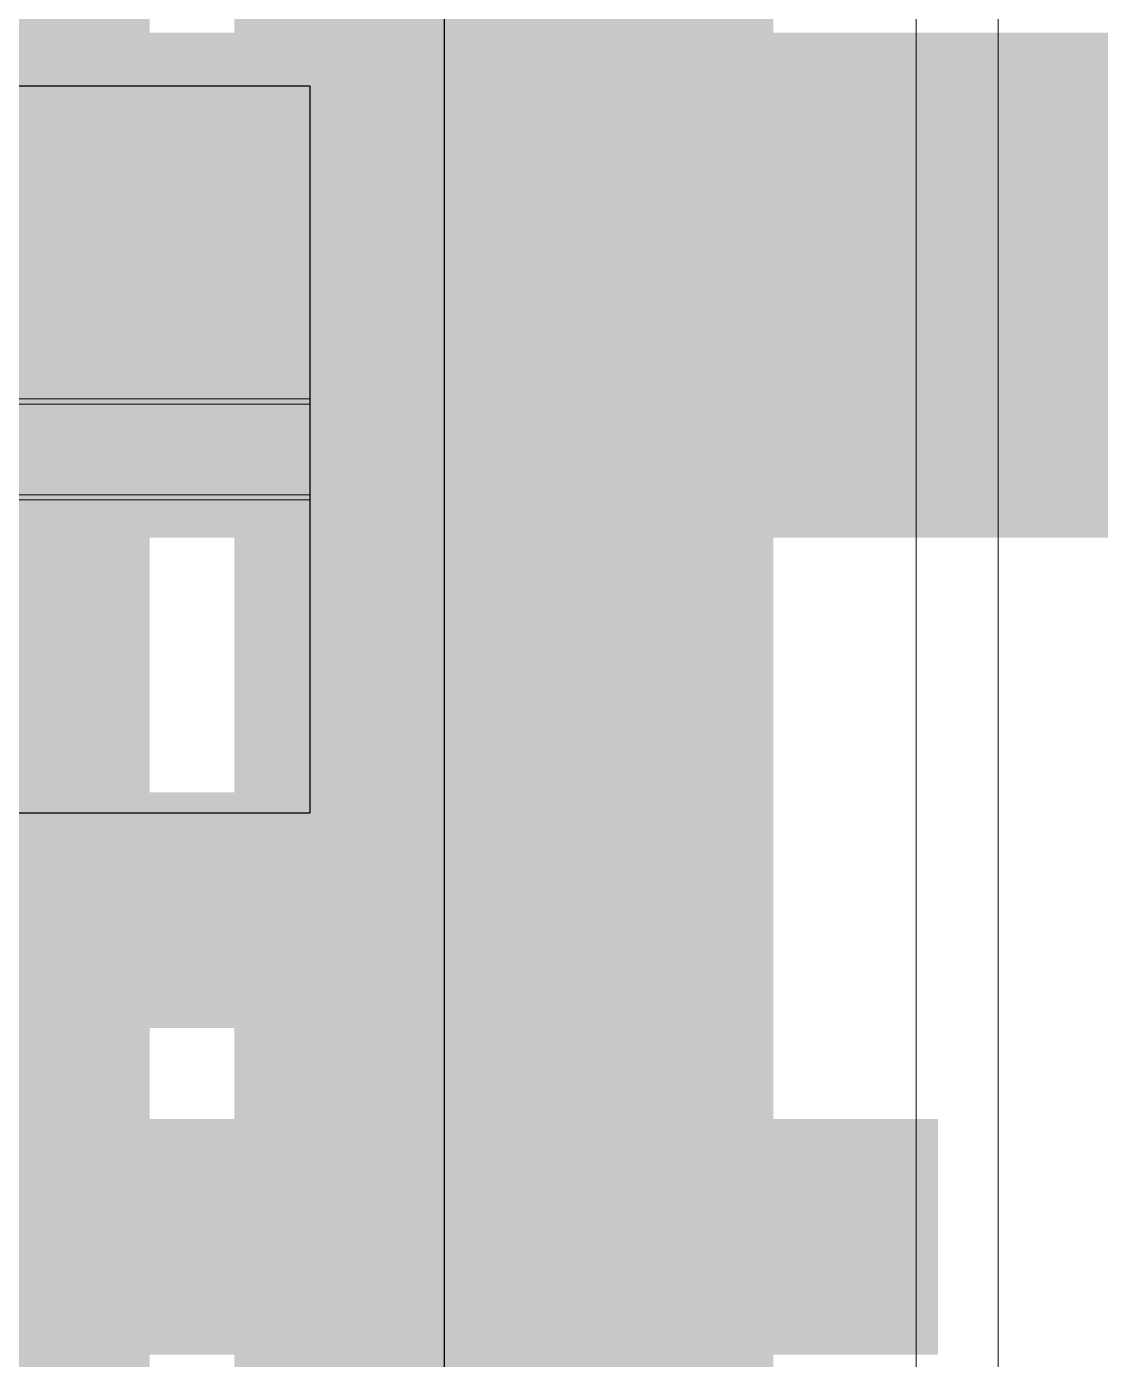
# Model space of a CAD drawing. Extents: x -3450 to 27857, y -1288 to 11880.
# Drawn here: x 1623 to 1782.4, y 309.9 to 507.8 of the extents above; entities that cross this region are included whole.
import ezdxf

# ---------------------------------------------------------------- set-up
doc = ezdxf.new("R2010")
doc.units = 0
doc.linetypes.add('X-S-FAB-L20$0$HIDDEN', pattern=[0.4, 0.3, -0.1])
for name, color, linetype in [('188K-SM-03-F20-MECH-EQ-Y2257103$0$01-電力-CSA', 1, 'Continuous'), ('X-S-FAB-L20$0$1_l20平面圖_1_A-WALL-IN', 8, 'Continuous'), ('X-S-FAB-L20$0$HID', 5, 'X-S-FAB-L20$0$HIDDEN')]:
    doc.layers.add(name, color=color, linetype=linetype)
doc.layers.add('188K-SM-03-F20-MECH-EQ-Y2257103$0$XFM7Q20PCW-200K$0$PCW EQ', color=22, linetype='Continuous', lineweight=9)

# ---------------------------------------------------------------- blocks, each defined once
blk = doc.blocks.new('X-S-FAB-L20')
at = {"layer": 'X-S-FAB-L20$0$1_l20平面圖_1_A-WALL-IN', "color": 3, "lineweight": 0, "ltscale": 10, "flags": 128}
for points in [[(1755, 1455), (1755, 45)], [(1767.2, 45), (1767.2, 1455)]]:
    blk.add_lwpolyline(points, dxfattribs=at)
at = {"layer": 'X-S-FAB-L20$0$HID', "linetype": 'X-S-FAB-L20$0$HIDDEN', "lineweight": 0}
blk.add_lwpolyline([(0, 2100), (1755, 2100), (1755, 35), (0, 35)], close=True, dxfattribs=at)
blk = doc.blocks.new('188K-SM-03-F20-MECH-EQ-Y2257103$0$XFM7Q20PCW-200K$0$T20_FG_LC1800_15_03 - T20_FG_LC1800_15_03-V1119-CUB_L40')
for p, q in [((195.1, 6.7), (195.1, -861.3)), ((200.1, 6.7), (200.1, -861.3)), ((290.1, 6.7), (290.1, -861.3)), ((295.1, 6.7), (295.1, -861.3)), ((195.1, -861.3), (295.1, -861.3))]:
    blk.add_line(p, q)
blk = doc.blocks.new('188K-SM-03-F20-MECH-EQ-Y2257103')
at = {"ltscale": 1000}
for points in [[(1685, 35), (1685, 1890.447), (1385, 1890.447), (1385, 35)], [(1665, 499), (1665, 391), (1405, 391), (1405, 499)]]:
    blk.add_lwpolyline(points, close=True, dxfattribs=at)
at = {"layer": '188K-SM-03-F20-MECH-EQ-Y2257103$0$01-電力-CSA', "color": 3, "ltscale": 1000}
for points, const_width in [([(1693.806, 71.455), (1693.806, 2528.537)], 80), ([(1432.328, 376.574), (1701.213, 376.574)], 35)]:
    blk.add_lwpolyline(points, dxfattribs=dict(at, const_width=const_width))
at = {"layer": '188K-SM-03-F20-MECH-EQ-Y2257103$0$01-電力-CSA', "color": 4, "ltscale": 1000}
for points, const_width in [([(1601.213, 76.802), (1601.213, 1896.72)], 80), ([(2141.115, 469.4), (1601.213, 469.4), (1601.213, 469.4)], 75)]:
    blk.add_lwpolyline(points, dxfattribs=dict(at, const_width=const_width))
at = {"layer": '188K-SM-03-F20-MECH-EQ-Y2257103$0$01-電力-CSA', "color": 217, "ltscale": 1000, "true_color": 0x93278f, "const_width": 35}
blk.add_lwpolyline([(1432.328, 328.029), (1758.271, 328.029)], dxfattribs=at)
at = {"layer": '188K-SM-03-F20-MECH-EQ-Y2257103$0$XFM7Q20PCW-200K$0$PCW EQ', "xscale": -0.15, "yscale": 0.15, "zscale": 0.15, "rotation": 90}
blk.add_blockref('188K-SM-03-F20-MECH-EQ-Y2257103$0$XFM7Q20PCW-200K$0$T20_FG_LC1800_15_03 - T20_FG_LC1800_15_03-V1119-CUB_L40', (1535.805, 481.77), dxfattribs=at)

msp = doc.modelspace()

# ---------------------------------------------------------------- block references
for name in ['X-S-FAB-L20', '188K-SM-03-F20-MECH-EQ-Y2257103']:
    msp.add_blockref(name, (0, 0))

doc.saveas('drawing.dxf')
